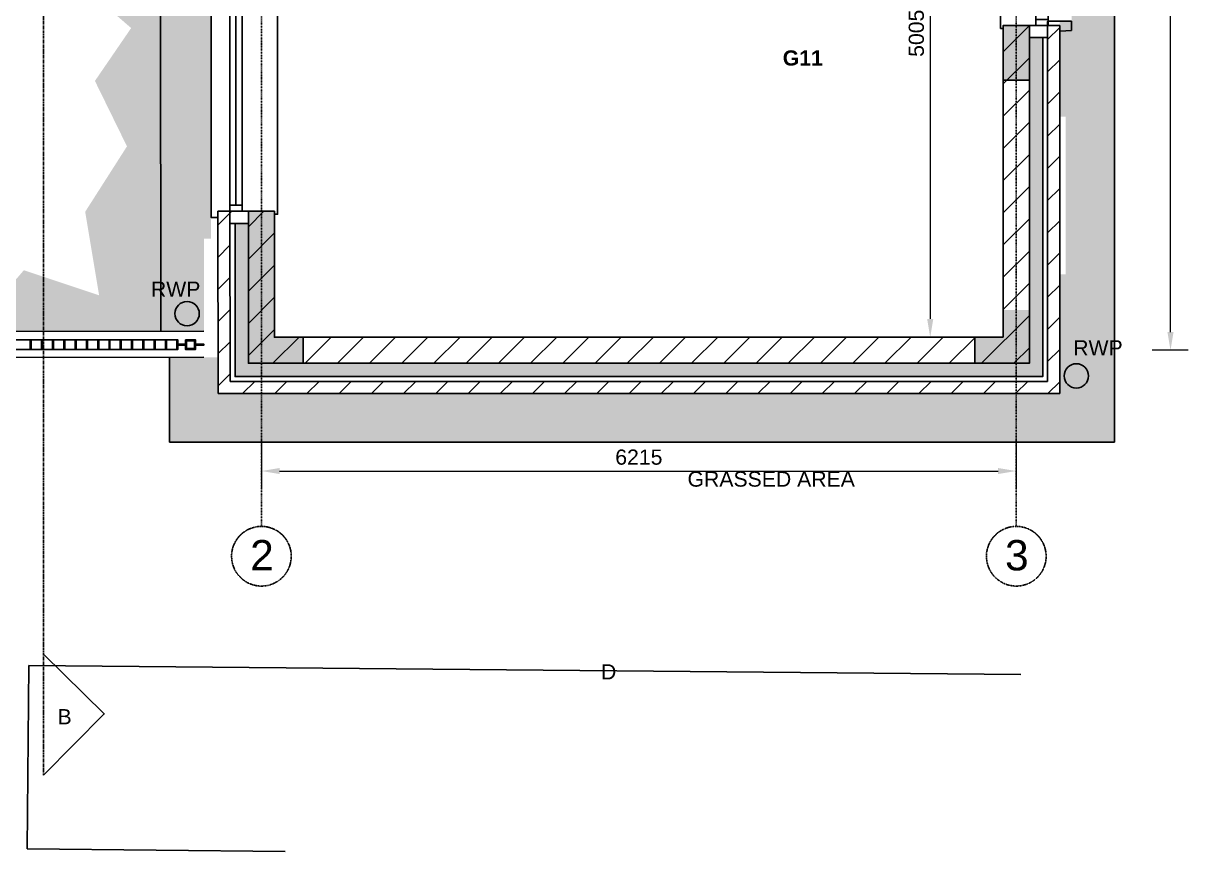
# Model space of a CAD drawing. Header units: inches. Extents: x -48459 to 205009, y 10398 to 54474.
# Drawn here: x 7274 to 16963, y 10398 to 17215 of the extents above; entities that cross this region are included whole.
import ezdxf

# ---------------------------------------------------------------- set-up
doc = ezdxf.new("R2010")
doc.units = ezdxf.units.IN
doc.header["$MEASUREMENT"] = 0
doc.linetypes.add('CENTERX2', pattern=[4, 2.5, -0.5, 0.5, -0.5])
doc.linetypes.add('DASHDOT2', pattern=[0.5, 0.25, -0.125, 0, -0.125])
for name, color, linetype in [('AR-ELEV-5', 8, 'Continuous'), ('AR-ELEV-6.5', 9, 'Continuous'), ('AR-GRID-LINE', 8, 'DASHDOT2'), ('AR-Hat', 8, 'Continuous'), ('AR-HATCH', 8, 'Continuous'), ('AR-PROJECT-DIMS', 8, 'Continuous'), ('AR-PS-TEXT', 7, 'Continuous'), ('AR-RAILING', 8, 'Continuous'), ('AR-ROOM-TEXT', 8, 'Continuous'), ('AR-SECTION-LINE', 5, 'Continuous'), ('AR-WALL-EXT', 4, 'Continuous'), ('AR-WIND-FRAM', 4, 'Continuous'), ('AR-WIND-SILL', 8, 'Continuous'), ('ARQ-Pavment HATCH', 9, 'Continuous'), ('QSS ELEVATION 4', 8, 'Continuous')]:
    doc.layers.add(name, color=color, linetype=linetype)
doc.layers.add('AR-GRAVEL', color=252, linetype='Continuous', true_color=0x696969)
doc.styles.add('3MM', font='arial.ttf', dxfattribs={"height": 2.5})
doc.styles.add('MS_1.100_5.0mm', font='arial.ttf', dxfattribs={"height": 500})
doc.styles.add('MS_1.50_2.5mm', font='arial.ttf', dxfattribs={"height": 125})
doc.dimstyles.new('MS_1.50_2.5mm', dxfattribs={"dimtxt": 125, "dimasz": 150, "dimexe": 150, "dimexo": 100, "dimgap": 50, "dimtad": 1, "dimtoh": 1, "dimdec": 0, "dimdsep": 46, "dimtxsty": 'MS_1.50_2.5mm', "dimcen": 150, "dimclre": 256, "dimclrt": 4, "dimadec": 0, "dimazin": 0, "dimtfac": 1, "dimtdec": 0, "dimtix": 1, "dimtmove": 2, "dimatfit": 2, "dimfxl": 1, "dimlwd": 18, "dimlwe": 18, "dimarcsym": 0})

# ---------------------------------------------------------------- blocks, each defined once
blk = doc.blocks.new('*D175')
at = {"layer": 'AR-PROJECT-DIMS', "lineweight": 18, "transparency": 16777216}
for p, q in [((9232.5, 13791.2), (9232.5, 13380.3)), ((15447, 13791.2), (15447, 13380.3))]:
    blk.add_line(p, q, dxfattribs=at)
at = {"layer": 'AR-PROJECT-DIMS', "color": 0, "lineweight": 18, "transparency": 16777216}
blk.add_line((9382.5, 13530.3), (15297, 13530.3), dxfattribs=at)
at = {"layer": 'AR-PROJECT-DIMS', "color": 0, "transparency": 16777216}
for points in [[(9382.5, 13555.3), (9382.5, 13505.3), (9232.5, 13530.3)], [(15297, 13555.3), (15297, 13505.3), (15447, 13530.3)]]:
    blk.add_solid(points, dxfattribs=at)
at = {"layer": 'Defpoints', "color": 0, "transparency": 16777216}
for p in [(9232.5, 13891.2), (15447, 13891.2), (15447, 13530.3)]:
    blk.add_point(p, dxfattribs=at)
at = {"layer": 'AR-PROJECT-DIMS', "color": 4, "transparency": 16777216, "insert": (12339.7, 13644.1), "char_height": 125, "attachment_point": 5, "style": 'MS_1.50_2.5mm'}
blk.add_mtext('6215', dxfattribs=at)
blk = doc.blocks.new('*D176')
at = {"layer": 'AR-PROJECT-DIMS', "lineweight": 18, "transparency": 16777216}
for p, q in [((16863.3, 32309.9), (16566.6, 32309.9)), ((16863.3, 14524.9), (16566.6, 14524.9))]:
    blk.add_line(p, q, dxfattribs=at)
at = {"layer": 'AR-PROJECT-DIMS', "color": 0, "lineweight": 18, "transparency": 16777216}
blk.add_line((16716.6, 14674.9), (16716.6, 32159.9), dxfattribs=at)
at = {"layer": 'AR-PROJECT-DIMS', "color": 0, "transparency": 16777216}
for points in [[(16691.6, 32159.9), (16741.6, 32159.9), (16716.6, 32309.9)], [(16691.6, 14674.9), (16741.6, 14674.9), (16716.6, 14524.9)]]:
    blk.add_solid(points, dxfattribs=at)
at = {"layer": 'Defpoints', "color": 0, "transparency": 16777216}
for p in [(16716.6, 32309.9), (16963.3, 32309.9), (16963.3, 14524.9)]:
    blk.add_point(p, dxfattribs=at)
at = {"layer": 'AR-PROJECT-DIMS', "color": 4, "transparency": 16777216, "insert": (16602.8, 23417.4), "char_height": 125, "attachment_point": 5, "rotation": 90, "style": 'MS_1.50_2.5mm'}
blk.add_mtext('17785', dxfattribs=at)
blk = doc.blocks.new('*D184')
at = {"layer": 'AR-PROJECT-DIMS', "lineweight": 18, "transparency": 16777216}
for p, q in [((14838.5, 19637.5), (14888.5, 19637.5)), ((14821.6, 14632.4), (14888.5, 14632.4))]:
    blk.add_line(p, q, dxfattribs=at)
at = {"layer": 'AR-PROJECT-DIMS', "color": 0, "lineweight": 18, "transparency": 16777216}
blk.add_line((14738.5, 19487.5), (14738.5, 14782.4), dxfattribs=at)
at = {"layer": 'AR-PROJECT-DIMS', "color": 0, "transparency": 16777216}
for points in [[(14713.5, 19487.5), (14763.5, 19487.5), (14738.5, 19637.5)], [(14713.5, 14782.4), (14763.5, 14782.4), (14738.5, 14632.4)]]:
    blk.add_solid(points, dxfattribs=at)
at = {"layer": 'Defpoints', "color": 0, "transparency": 16777216}
for p in [(14738.5, 19637.5), (14721.6, 14632.4), (14738.5, 14632.4)]:
    blk.add_point(p, dxfattribs=at)
at = {"layer": 'AR-PROJECT-DIMS', "color": 4, "transparency": 16777216, "insert": (14624.7, 17135), "char_height": 125, "attachment_point": 5, "rotation": 90, "style": 'MS_1.50_2.5mm'}
blk.add_mtext('5005', dxfattribs=at)

msp = doc.modelspace()

# ---------------------------------------------------------------- hatches: boundary and pattern name
at = {"layer": 'AR-GRAVEL', "transparency": 33554559}
h = msp.add_hatch(dxfattribs=at)
h.set_pattern_fill('DOTS', color=8, scale=400)
h.set_pattern_definition([(0, (0, 32667.435), (12.5, 25), [0, -25])])
edge = h.paths.add_edge_path()
edge.add_line((15856.4, 18763.8), (15899.3, 18763.8))
edge.add_arc((15899.3, 18767), 3.2, 270, 360)
edge.add_line((15902.5, 18767), (15902.5, 17230.8))
edge.add_arc((15899.3, 17230.8), 3.2, 0, 90)
edge.add_line((15899.3, 17234), (15804.5, 17234))
edge.add_line((15804.5, 17234), (15804.5, 16448.9))
edge.add_line((15804.5, 16448.9), (15854.5, 16448.9))
edge.add_line((15854.5, 16448.9), (15854.5, 15148.9))
edge.add_line((15854.5, 15148.9), (15805.6, 15148.9))
edge.add_line((15805.6, 15148.9), (15806.2, 14167.4))
edge.add_line((15806.2, 14167.4), (15019.1, 14167.4))
edge.add_line((15019.1, 14167.4), (9660.5, 14167.4))
edge.add_line((9660.5, 14167.4), (8875.5, 14167.7))
edge.add_line((8875.5, 14167.7), (8874.5, 14467.5))
edge.add_line((8874.5, 14467.5), (8474.5, 14467))
edge.add_line((8474.5, 14467), (8474.5, 13767.4))
edge.add_line((8474.5, 13767.4), (16254.5, 13767.4))
edge.add_line((16254.5, 13767.4), (16254.6, 32667.4))
edge.add_line((16254.6, 32667.4), (15804.5, 32667.4))
edge.add_line((15804.5, 32667.4), (15804.5, 32039.9))
edge.add_line((15804.5, 32039.9), (15803.8, 32039.9))
edge.add_line((15803.8, 32039.9), (15803.8, 31339.9))
edge.add_line((15803.8, 31339.9), (15804.5, 31339.9))
edge.add_line((15804.5, 31339.9), (15804.5, 28947.4))
edge.add_line((15804.5, 28947.4), (15854.1, 28947.4))
edge.add_line((15854.1, 28947.4), (15854.1, 28862.3))
edge.add_line((15854.1, 28862.3), (15899.3, 28862.3))
edge.add_arc((15899.3, 28865.5), 3.2, 270, 360)
edge.add_line((15902.5, 28865.5), (15902.5, 27329.3))
edge.add_arc((15899.3, 27329.3), 3.2, 0, 90)
edge.add_line((15899.3, 27332.5), (15854.1, 27332.5))
edge.add_line((15854.1, 27332.5), (15854.1, 27247.4))
edge.add_line((15854.1, 27247.4), (15804.5, 27247.4))
edge.add_line((15804.5, 27247.4), (15804.5, 25612.4))
edge.add_line((15804.5, 25612.4), (15854.5, 25612.4))
edge.add_line((15854.5, 25612.4), (15854.5, 25527.3))
edge.add_line((15854.5, 25527.3), (15899.6, 25527.3))
edge.add_arc((15899.6, 25530.5), 3.2, 270, 360)
edge.add_line((15902.8, 25530.5), (15902.8, 23994.3))
edge.add_arc((15899.6, 23994.3), 3.2, 0, 90)
edge.add_line((15899.6, 23997.5), (15854.5, 23997.5))
edge.add_line((15854.5, 23997.5), (15854.5, 23912.4))
edge.add_line((15854.5, 23912.4), (15804.5, 23912.4))
edge.add_line((15804.5, 23912.4), (15804.5, 22270))
edge.add_line((15804.5, 22270), (15854.5, 22270))
edge.add_line((15854.5, 22270), (15854.5, 22184.9))
edge.add_line((15854.5, 22184.9), (15899.2, 22184.9))
edge.add_arc((15899.2, 22188.1), 3.2, 270, 360)
edge.add_line((15902.4, 22188.1), (15902.4, 20651.9))
edge.add_arc((15899.2, 20651.9), 3.2, 0, 90)
edge.add_line((15899.2, 20655.1), (15854.5, 20655.1))
edge.add_line((15854.5, 20655.1), (15854.5, 20570))
edge.add_line((15854.5, 20570), (15804.5, 20570))
edge.add_line((15804.5, 20570), (15804.5, 18848.9))
edge.add_line((15804.5, 18848.9), (15856.4, 18848.9))
edge.add_line((15856.4, 18848.9), (15856.4, 18763.8))
at = {"layer": 'AR-Hat', "true_color": 0xb8ffb8, "transparency": 33554687}
h = msp.add_hatch(dxfattribs=at)
h.set_pattern_fill('AR-SAND', color=71, scale=100)
h.set_pattern_definition([(37.5, (0, 32667.44), (-6.2993, 192.6824), [0, -152, 0, -170, 0, -162.5]), (7.5, (0, 32667.44), (176.9777, 282.2146), [0, -82, 0, -137, 0, -52.5]), (327.5, (-123, 32667.44), (311.4142, 0.5659), [0, -50, 0, -180, 0, -235]), (317.5, (-123, 32667.44), (300.6127, 87.7676), [0, -25, 0, -118, 0, -135])])
h.paths.add_polyline_path([(8818.6, 18849), (8873.8, 18849), (8872.7, 22394.6), (7922.7, 22394.6), (6428.7, 22420.6), (6943.8, 21995.3), (7310.8, 22132.8), (7494.4, 21846.3), (7999, 22213), (8125.2, 21651.5), (7918.8, 21353.5), (8079.3, 20860.7), (7895.8, 20287.6), (8079.3, 19886.5), (7781.1, 19462.5), (8113.7, 18729), (7849.9, 18534.2), (8125.6, 18083.3), (7827.3, 17464.4), (8160, 17177.9), (7861.7, 16742.4), (8125.6, 16203.7), (7781.5, 15665.1), (7896.2, 14977.4), (7276.8, 15183.7), (6990, 14851.3), (6221.5, 15137.9), (5797.1, 14954.5), (5384.2, 15218.1), (4948.4, 14954.5), (4753.4, 15229.5), (4397.8, 14908.6), (3824.3, 15137.9), (3204.9, 14897.2), (2918.2, 15069.1), (2551.1, 14954.5), (2321.7, 15137.9), (1725.3, 15023.3), (1507.3, 15378.5), (1851.4, 15550.4), (1610.6, 16031.8), (2000.5, 16432.9), (1656.4, 16822.6), (2035, 17269.6), (1587.6, 17785.3), (2172.6, 18450), (1678.2, 19107.4), (1953.5, 19451.2), (1758.5, 19806.5), (2102.6, 20115.9), (1815.9, 20826.5), (2217.3, 21296.4), (1701.2, 21571.4), (1850.3, 21754.8), (1460.3, 22495), (1193.4, 22495), (1199.4, 14676.4), (8759, 14682.3), (8759, 15444.1), (8818.6, 15444.1)])
at = {"layer": 'AR-Hat', "transparency": 33554687}
h = msp.add_hatch(dxfattribs=at)
h.set_pattern_fill('ANSI31', color=256, scale=1500)
h.set_pattern_definition([(45, (0, 32667.44), (-132.5825, 132.5825), [])])
h.paths.add_polyline_path([(8972.8, 15669.1), (8873.7, 15669), (8873.7, 14524.9), (8974.4, 14524.9)])
h.paths.add_polyline_path([(9232.5, 14267.4), (8975, 14267.4), (8974.4, 14524.9), (8874.9, 14524.9), (8874.9, 14167.5), (9232.5, 14167.6)])
h.paths.add_polyline_path([(15019.1, 14267.4), (9232.5, 14267.4), (9232.5, 14167.4), (9660.5, 14167.4), (15019.1, 14167.4)])
h.paths.add_polyline_path([(15804.5, 14524.9), (15704.5, 14524.9), (15704.5, 14267.4), (15019.1, 14267.4), (15019.1, 14167.4), (15804.5, 14167.4)])
h.paths.add_polyline_path([(15554.5, 14524.9), (15447, 14524.9), (15447, 14417.4), (15554.5, 14417.4)], flags=17)
h.paths.add_polyline_path([(15447, 14524.9), (9232.5, 14524.9), (9232.5, 14417.4), (15447, 14417.4)])
h.paths.add_polyline_path([(9232.5, 14524.9), (9125, 14524.9), (9125, 14417.4), (9232.5, 14417.4)])
h.paths.add_polyline_path([(9232.5, 15669), (9125, 15669), (9125, 14524.9), (9232.5, 14524.9)])
h.paths.add_polyline_path([(15447, 17199.2), (15339.6, 17199.2), (15339.6, 14632.4), (9340, 14632.4), (9340, 15668.9), (9232.5, 15668.9), (9232.5, 14524.9), (15447, 14524.9)])
h.paths.add_polyline_path([(15554.5, 17199.2), (15447, 17199.2), (15447, 14524.9), (15554.5, 14524.9)])
h.paths.add_polyline_path([(15804.5, 17199.2), (15704.5, 17199.2), (15554.5, 17099.2), (15704.2, 17099.2), (15704.5, 14524.9), (15804.5, 14524.9)])
h.paths.add_polyline_path([(8975, 15569), (9125.1, 15569), (9125.1, 15668.9), (9072.8, 15669), (8972.8, 15669), (8973, 15344.1), (8975, 15344.1)])
h = msp.add_hatch(color=254, dxfattribs=at)
h.dxf.hatch_style = 1
h.paths.add_polyline_path([(15447, 16749.2), (15447, 17199.2), (15554.5, 17199.2), (15554.5, 16749.2)])
h.paths.add_polyline_path([(15339.5, 16749.2), (15339.5, 17199.2), (15447, 17199.2), (15447, 16749.2)])
h = msp.add_hatch(color=254, dxfattribs=at)
h.dxf.hatch_style = 1
h.paths.add_polyline_path([(9339.8, 14632.1), (9574.8, 14632.1), (9574.8, 14417.1), (9125.1, 14417.4), (9125, 15669), (9340, 15669)])
h = msp.add_hatch(color=254, dxfattribs=at)
h.dxf.hatch_style = 1
h.paths.add_polyline_path([(15339.8, 14632.1), (15104.8, 14632.1), (15104.8, 14417.1), (15554.5, 14417.4), (15554.5, 14857.4), (15339.5, 14857.4)])
at = {"layer": 'AR-HATCH', "transparency": 33554559}
h = msp.add_hatch(dxfattribs=at)
h.set_pattern_fill('INSUL', color=254, scale=75)
h.set_pattern_definition([(0, (0, 32667.435), (0, 28.125), []), (0, (0, 32676.81), (0, 28.125), [9.375, -9.375]), (0, (0, 32686.185), (0, 28.125), [9.375, -9.375])])
h.paths.add_polyline_path([(9125, 15099), (9125, 15099), (9125.1, 14524.9), (9125.1, 14524.9), (9125.1, 15099), (9125, 15099), (9125, 14524.9), (9125.1, 14524.9), (9125, 15569), (9015, 15569), (9015.1, 14524.9), (9125, 14524.9)])
h.paths.add_polyline_path([(9232.5, 14417.4), (9125, 14417.4), (9125, 14524.9), (9015.1, 14524.9), (9015.2, 14307.4), (9232.5, 14307.4)])
h.paths.add_polyline_path([(15447, 14417.4), (9232.5, 14417.4), (9232.5, 14307.4), (15447, 14307.4)])
h.paths.add_polyline_path([(15664.5, 14524.9), (15554.5, 14524.9), (15554.5, 14417.4), (15447, 14417.4), (15447, 14307.4), (15664.5, 14307.4)])
h.paths.add_polyline_path([(15664.5, 17099.2), (15554.5, 17099.2), (15554.5, 14524.9), (15664.5, 14524.9)])

# ---------------------------------------------------------------- linework, layer by layer
at = {"color": 8}
for points in [[(8759.5, 14467.3), (980.5, 14461.3), (978, 22842.4)], [(8759, 14682.3), (1195.4, 14676.4), (1193.3, 22842.4), (978, 22842.4)]]:
    msp.add_lwpolyline(points, dxfattribs=at)
at = {"layer": 'AR-ELEV-5', "linetype": 'Continuous'}
msp.add_line((7318.6, 11927.8), (15485.4, 11854.4), dxfattribs=at)
at = {"layer": 'AR-ELEV-6.5'}
for q in [(7318.6, 11927.8), (9428.3, 10397.8)]:
    msp.add_line((7304.9, 10418.8), q, dxfattribs=at)
at = {"layer": 'AR-GRAVEL'}
for p, q in [((16254.5, 13767.4), (16254.6, 32667.3)), ((8475, 13767.4), (16254.5, 13767.4))]:
    msp.add_line(p, q, dxfattribs=at)
msp.add_lwpolyline([(8475, 13767.4), (8474.5, 14467)], dxfattribs=at)
at = {"layer": 'AR-GRID-LINE', "ltscale": 25}
for p, q in [((9232.5, 36497.7), (9232.6, 13074.3)), ((15447, 36497.7), (15447, 13074.3))]:
    msp.add_line(p, q, dxfattribs=at)
at = {"layer": 'AR-GRID-LINE'}
for centre in [(9232.5, 12828.7), (15447, 12828.7)]:
    msp.add_circle(centre, 245.6, dxfattribs=at)
at = {"layer": 'AR-Hat'}
msp.add_line((15104.8, 14632.1), (15104.8, 14417.4), dxfattribs=at)
for points in [[(15339.5, 16749.2), (15554.5, 16749.2), (15554.5, 17199.2), (15339.5, 17199.2), (15339.5, 16749.2)], [(9340, 15668.9), (9339.8, 14632.1), (9574.8, 14632.1), (9574.8, 14417.4), (9125.1, 14417.4), (9125.1, 15668.9), (9340, 15668.9)]]:
    msp.add_lwpolyline(points, dxfattribs=at)
at = {"layer": 'AR-HATCH'}
for p, q in [((15554.5, 14417.4), (15554.5, 17199.2)), ((15554.5, 14417.4), (9125, 14417.4)), ((8975, 14267.4), (15704.8, 14267.4))]:
    msp.add_line(p, q, dxfattribs=at)
for points in [[(15554.5, 16099.2), (15554.5, 17099.2)], [(15664.5, 15029.3), (15664.5, 17099.2)]]:
    msp.add_lwpolyline(points, dxfattribs=at)
at = {"layer": 'AR-HATCH', "color": 254, "transparency": 33554559}
msp.add_lwpolyline([(9015, 15569), (9015.2, 14307.4), (15664.5, 14307.4), (15664.5, 15029.3)], dxfattribs=at)
at = {"layer": 'AR-RAILING'}
for p, q in [((1127.9, 14610.8), (8542.9, 14610.8)), ((1127.9, 14530.8), (8542.9, 14530.8))]:
    msp.add_line(p, q, dxfattribs=at)
for points in [[(7328, 14610.8), (7328, 14530.8), (7336, 14530.8), (7336, 14610.8)], [(7420.8, 14610.8), (7420.8, 14530.8), (7428.8, 14530.8), (7428.8, 14610.8)], [(7513.6, 14610.8), (7513.6, 14530.8), (7521.6, 14530.8), (7521.6, 14610.8)], [(7606.5, 14610.8), (7606.5, 14530.8), (7614.5, 14530.8), (7614.5, 14610.8)], [(7699.3, 14610.8), (7699.3, 14530.8), (7707.3, 14530.8), (7707.3, 14610.8)], [(7792.2, 14610.8), (7792.2, 14530.8), (7800.2, 14530.8), (7800.2, 14610.8)], [(7885, 14610.8), (7885, 14530.8), (7893, 14530.8), (7893, 14610.8)], [(7977.8, 14610.8), (7977.8, 14530.8), (7985.8, 14530.8), (7985.8, 14610.8)], [(8070.7, 14610.8), (8070.7, 14530.8), (8078.7, 14530.8), (8078.7, 14610.8)], [(8163.5, 14610.8), (8163.5, 14530.8), (8171.5, 14530.8), (8171.5, 14610.8)], [(8256.6, 14610.8), (8256.6, 14530.8), (8264.6, 14530.8), (8264.6, 14610.8)], [(8349.2, 14610.8), (8349.2, 14530.8), (8357.2, 14530.8), (8357.2, 14610.8)], [(8442, 14610.8), (8442, 14530.8), (8450, 14530.8), (8450, 14610.8)], [(8534.9, 14610.8), (8534.9, 14530.8), (8542.9, 14530.8), (8542.9, 14610.8)], [(8542.9, 14566.8), (8608.4, 14566.8), (8608.4, 14574.8), (8542.9, 14574.8)], [(8608.4, 14610.8), (8688.4, 14610.8), (8688.4, 14530.8), (8608.4, 14530.8)], [(8616.4, 14602.8), (8680.4, 14602.8), (8680.4, 14538.8), (8616.4, 14538.8)], [(8688.4, 14566.8), (8759.3, 14566.8), (8759.3, 14574.8), (8688.4, 14574.8)]]:
    msp.add_lwpolyline(points, close=True, dxfattribs=at)
at = {"layer": 'AR-SECTION-LINE', "linetype": 'CENTERX2', "ltscale": 10}
msp.add_lwpolyline([(7438.8, 35117.2), (7438.8, 11024.9)], dxfattribs=at)
at = {"layer": 'AR-SECTION-LINE'}
msp.add_lwpolyline([(7438.8, 12022.9), (7937.8, 11529.8), (7438.8, 11024.9)], dxfattribs=at)
at = {"layer": 'AR-WALL-EXT'}
for p, q in [((15339.6, 17199.2), (15804.5, 17199.2)), ((15339.6, 14632.4), (15339.6, 17199.2)), ((15804.5, 17199.2), (15806.2, 14167.4)), ((9340, 15669), (8872.8, 15669)), ((8872.8, 15669), (8875.3, 14167.4)), ((9340, 15669), (9340, 14632.4)), ((9340, 14632.4), (15339.6, 14632.4)), ((8875.3, 14167.4), (15806.2, 14167.4))]:
    msp.add_line(p, q, dxfattribs=at)
at = {"layer": 'AR-WALL-EXT', "color": 8}
for p, q in [((15704.8, 17199.2), (15704.8, 14267.4)), ((15554.5, 17099.2), (15704.2, 17099.2)), ((8975, 14267.4), (15704.8, 14267.4))]:
    msp.add_line(p, q, dxfattribs=at)
msp.add_lwpolyline([(9125, 15569), (9125.1, 14417.4), (15554.5, 14417.4), (15554.5, 17099.2)], dxfattribs=at)
at = {"layer": 'AR-WIND-FRAM'}
for points in [[(15708.4, 17249.2), (15708.4, 17199.2), (15608.4, 17199.2), (15608.4, 17249.2)], [(8972.8, 15669), (8972.8, 15719), (9072.8, 15719), (9072.8, 15669)]]:
    msp.add_lwpolyline(points, close=True, dxfattribs=at)
at = {"layer": 'AR-WIND-SILL'}
for p, q in [((15608.4, 17199.2), (15608.4, 18748.9)), ((15708.4, 17199.2), (15708.4, 18748.9)), ((8972.8, 18379), (8972.8, 15719)), ((9022.8, 15719), (9022.8, 18329)), ((9072.8, 18379), (9072.8, 15719)), ((8972.8, 15669), (8975, 14267.4)), ((9125, 15569), (8975, 15569)), ((9125, 15569), (9125, 14417.4))]:
    msp.add_line(p, q, dxfattribs=at)
for points in [[(15343.1, 17174.2), (15318.1, 17174.2), (15318.1, 18823.9), (15343.1, 18823.9)], [(8875, 18429), (8875, 18429), (8818.6, 18429), (8818.6, 15619), (8868.6, 15619)], [(9340.5, 18404), (9365.5, 18404), (9365.5, 15644), (9343.6, 15644)]]:
    msp.add_lwpolyline(points, dxfattribs=at)
at = {"layer": 'ARQ-Pavment HATCH'}
msp.add_line((8397.7, 22394.6), (8403.7, 14682), dxfattribs=at)
for centre in [(8620.6, 14826.4), (15941.7, 14313.7)]:
    msp.add_circle(centre, 100, dxfattribs=at)
at = {"layer": 'QSS ELEVATION 4'}
msp.add_lwpolyline([(15691.5, 17200.7), (15691.5, 17198.9), (15698.3, 17198.9, 0.414214), (15705.1, 17205.7), (15705.1, 17230.8, -0.414214), (15708.3, 17234), (15899.3, 17234, -0.414214), (15902.5, 17230.8), (15902.5, 17160.6, -0.414214), (15899.3, 17157.4), (15811.3, 17153.4, 0.414214), (15804.5, 17146.6), (15804.5, 17080.5), (15806.3, 17080.5)], format="xyb", dxfattribs=at)

# ---------------------------------------------------------------- texts
at = {"layer": 'AR-GRID-LINE', "char_height": 250, "attachment_point": 1, "style": 'MS_1.100_5.0mm'}
for s, insert in [('\\pxqc;2', (7890.4, 12962.1)), ('\\pxqc;3', (14105, 12962.1))]:
    msp.add_mtext_dynamic_manual_height_columns(s, width=2693.041, gutter_width=2500, heights=[0], dxfattribs=dict(at, insert=insert))
at = {"layer": 'AR-PS-TEXT', "color": 4, "linetype": 'Continuous', "ltscale": 5, "insert": (12740.4, 13526.6), "char_height": 125, "width": 5178.809, "attachment_point": 1, "style": '3MM'}
msp.add_mtext('GRASSED AREA', dxfattribs=at)
at = {"layer": 'AR-ROOM-TEXT', "char_height": 125, "attachment_point": 1, "style": 'MS_1.100_5.0mm'}
for s, width, insert in [('\\pxqc;{\\fArial|b1|i0|c0|p34;G11}', 859.008, (13259.8, 16994)), ('\\pxqc;RWP', 2693.041, (7179.7, 15090.7)), ('\\pxqc;RWP', 2693.041, (14772.8, 14607.6)), ('\\pxqc; D', 2693.041, (10720.3, 11939.4)), ('\\pxqc; B', 2693.041, (6241.4, 11570))]:
    msp.add_mtext_dynamic_manual_height_columns(s, width=width, gutter_width=2500, heights=[0], dxfattribs=dict(at, insert=insert))

# ---------------------------------------------------------------- dimensions: what is measured, and where the dimension line sits
at = {"layer": 'AR-PROJECT-DIMS'}
for p1, p2, distance, picture, middle in [((16963.3, 14524.9), (16963.3, 32309.9), 246.7, '*D176', (16602.8, 23417.4)), ((9232.4677, 13891.2375), (15446.9966, 13891.2375), -360.925, '*D175', (12339.7321, 13644.1341))]:
    dim = msp.add_aligned_dim(p1=p1, p2=p2, distance=distance, dimstyle='MS_1.50_2.5mm', dxfattribs=at)
    dim.commit()
    dim.dimension.update_dxf_attribs({"geometry": picture, "text_midpoint": middle})
dim = msp.add_linear_dim(base=(14738.5, 14632.4), p1=(14738.5, 19637.5), p2=(14721.6, 14632.4), angle=90, dimstyle='MS_1.50_2.5mm', dxfattribs=at)
dim.commit()
dim.dimension.update_dxf_attribs({"geometry": '*D184', "text_midpoint": (14624.7, 17135)})

doc.saveas('drawing.dxf')
